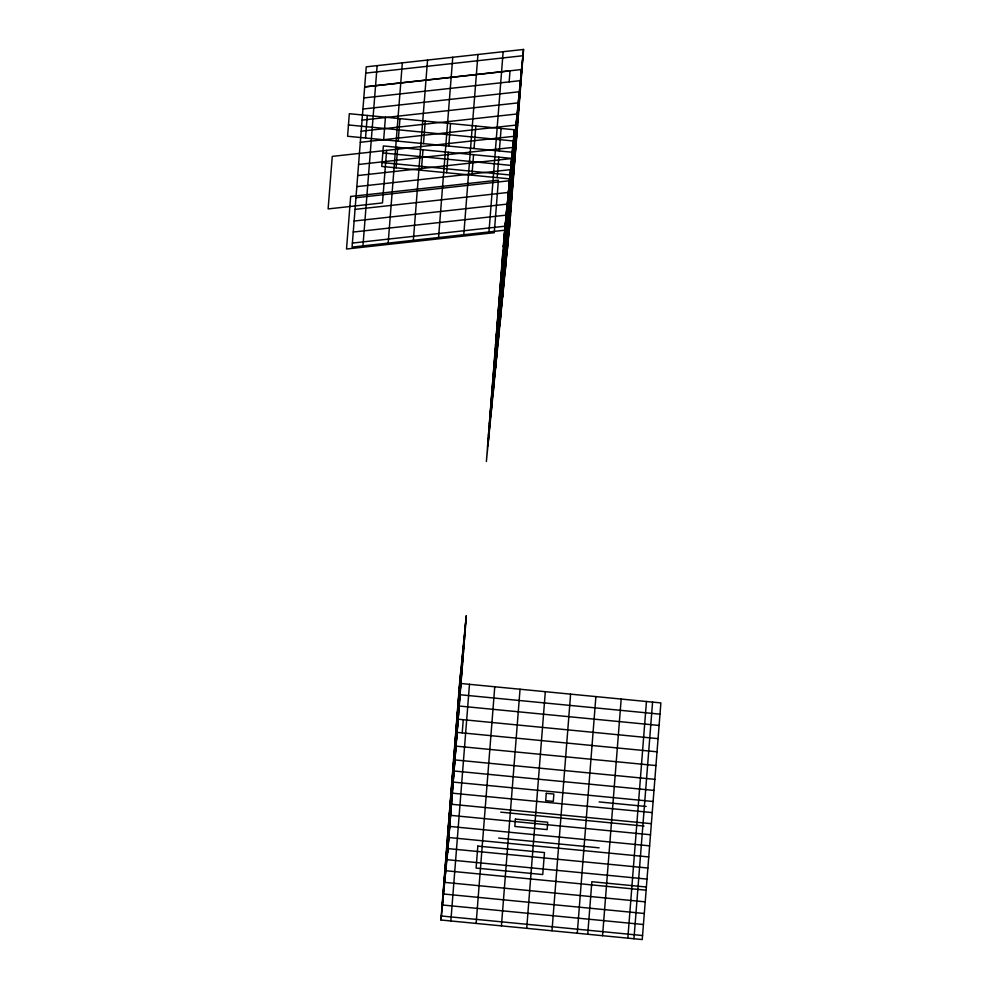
<?xml version="1.0" encoding="UTF-8"?>
<svg xmlns="http://www.w3.org/2000/svg" width="989" height="989" viewBox="0 0 989 989"><rect width="100%" height="100%" fill="white"/><g stroke="black" fill="none" stroke-linecap="round" stroke-linejoin="round"><path stroke-width="1.48" d="M365.522 138.003L367.302 115.453M362.951 245.878L377.143 65.633M383.67 139.758L385.438 117.209M386.612 150.377L382.483 202.918L328.125 208.926L332.267 156.386L516.715 136L493.758 367.809M388.158 243.096L402.338 62.839M396.082 167.833L397.702 147.336M398.184 141.167L399.964 118.631M413.353 240.315L427.545 60.057M421.376 170.281L422.983 149.784M423.477 143.628L425.245 121.078M438.56 237.533L452.752 57.275M446.657 172.741L448.264 152.244M448.759 146.075L450.527 123.538M463.767 234.739L477.947 54.482M471.938 175.189L473.558 154.704M474.04 148.535L475.808 125.986M488.962 231.958L503.154 51.7M497.22 177.649L498.839 157.152M499.321 150.996L501.102 128.446M459.601 683.362L660.875 702.907L642.244 939.55L440.97 920.005L459.601 683.362L466.301 615.615L447.683 852.258M442.318 906.431L460.936 669.788M444.691 882.373L463.322 645.73M446.954 859.552L465.584 622.897M509.137 81.877L510.015 70.849L364.669 86.908L521.945 69.477L498.988 301.299M462.222 732.824L463.26 719.72M501.163 273.706L502.771 253.221M495.983 341.526L496.565 334.158M488.467 440.365L502.659 260.107M503.253 252.566L504.86 232.069M505.354 225.9L507.122 203.363M450.848 920.969L469.478 684.314M494.154 369.293L495.885 347.3M499.025 310.781L499.606 303.413M490.853 416.307L505.045 236.062M505.639 228.508L507.246 208.011M507.728 201.855L509.508 179.306M493.239 392.262L507.419 212.005M508.012 204.451L509.632 183.954M510.114 177.797L511.894 155.248M495.724 361.764L496.639 350.18M509.286 191.606L510.905 171.122M511.387 164.953L513.167 142.404M495.625 368.205L509.805 187.947M512.154 158.45L510.547 178.947L381.742 166.436L383.361 145.939L512.154 158.45L502.214 260.231M512.648 152.281L514.416 129.744L349.327 113.71L347.584 136.259L512.648 152.281L503.253 247.052L514.416 129.744M497.875 345.371L512.067 165.114M500.261 321.314L514.453 141.068M502.647 297.256L516.827 117.011M505.033 273.211L519.213 92.954M507.406 249.154L521.599 68.896M523.527 49.45L509.335 229.708L352.072 247.089L366.251 66.832L523.527 49.45L500.57 281.259L486.378 461.517L509.656 225.69L352.381 243.071M476.129 923.417L494.76 686.774M501.423 925.877L520.041 689.234M526.704 928.325L545.322 691.682M551.986 930.785L570.604 694.142M577.267 933.245L595.885 696.602M587.726 934.259L591.855 881.718L646.386 887.009M602.548 935.693L621.179 699.05M627.83 938.153L646.46 701.51M633.961 938.746L652.579 702.103M465.423 626.865L458.711 694.599L659.984 714.157M504.143 235.753L513.526 140.982L348.437 124.948M464.533 638.165L457.82 705.899L659.094 725.456M463.495 651.343L456.782 719.077L658.056 738.635M462.456 664.509L455.744 732.256L657.017 751.801M461.369 678.281L454.668 746.015L655.942 765.56M500.075 287.527L523.033 55.718L365.757 73.099M460.293 692.04L453.58 759.787L654.854 779.332M459.415 703.13L452.702 770.864L653.976 790.409M498.11 312.376L521.067 80.566L363.804 97.948M458.55 714.219L451.837 781.953L653.111 801.498M497.244 323.465L520.202 91.656L362.926 109.037M457.672 725.296L450.959 793.042L652.233 812.587M496.367 334.554L519.324 102.745L362.061 120.126M456.794 736.385L450.094 804.131L651.368 823.676M495.501 345.643L518.459 113.822L361.183 131.203M455.929 747.474L449.216 815.208L650.49 834.753M494.624 356.72L517.581 124.911L360.317 142.292M455.051 758.563L448.351 826.297L649.625 845.842M454.186 769.64L447.473 837.386L648.747 856.931M492.881 378.898L515.838 147.089L358.574 164.471M453.308 780.729L446.595 848.475L647.869 868.021M492.003 389.987L514.96 158.166L357.697 175.56M452.443 791.818L445.73 859.552L647.004 879.097M491.137 401.064L514.095 169.255L356.819 186.637M451.565 802.907L444.852 870.641L646.126 890.187M490.26 412.153L513.217 180.344L355.953 197.726M450.65 814.553L443.937 882.299L645.211 901.844M489.345 423.824L512.302 192.002L355.039 209.384M449.735 826.211L443.023 893.945L644.296 913.49M488.43 435.457L511.387 203.647L354.111 221.029M448.858 837.226L442.157 904.972L643.431 924.517M487.565 446.484L510.522 214.662L353.246 232.044M440.97 920.005L447.992 848.241M382.805 152.949L511.61 165.46M382.051 162.542L510.856 175.053M599.099 801.918L646.163 806.48M500.743 812.167L643.975 826.075M498.703 838.079L599.124 847.833M441.292 915.987L642.566 935.532M350.662 196.477L346.521 249.018L494.265 232.687L498.407 180.146L350.662 196.477M477.823 846.09L476.092 868.082L542.738 874.548L544.469 852.567L477.823 846.09M515.405 819.09L514.824 826.458L547.14 829.598L547.708 822.23L515.405 819.09M546.287 793.302L545.705 800.67L553.296 801.399L553.877 794.031L546.287 793.302"/></g></svg>
